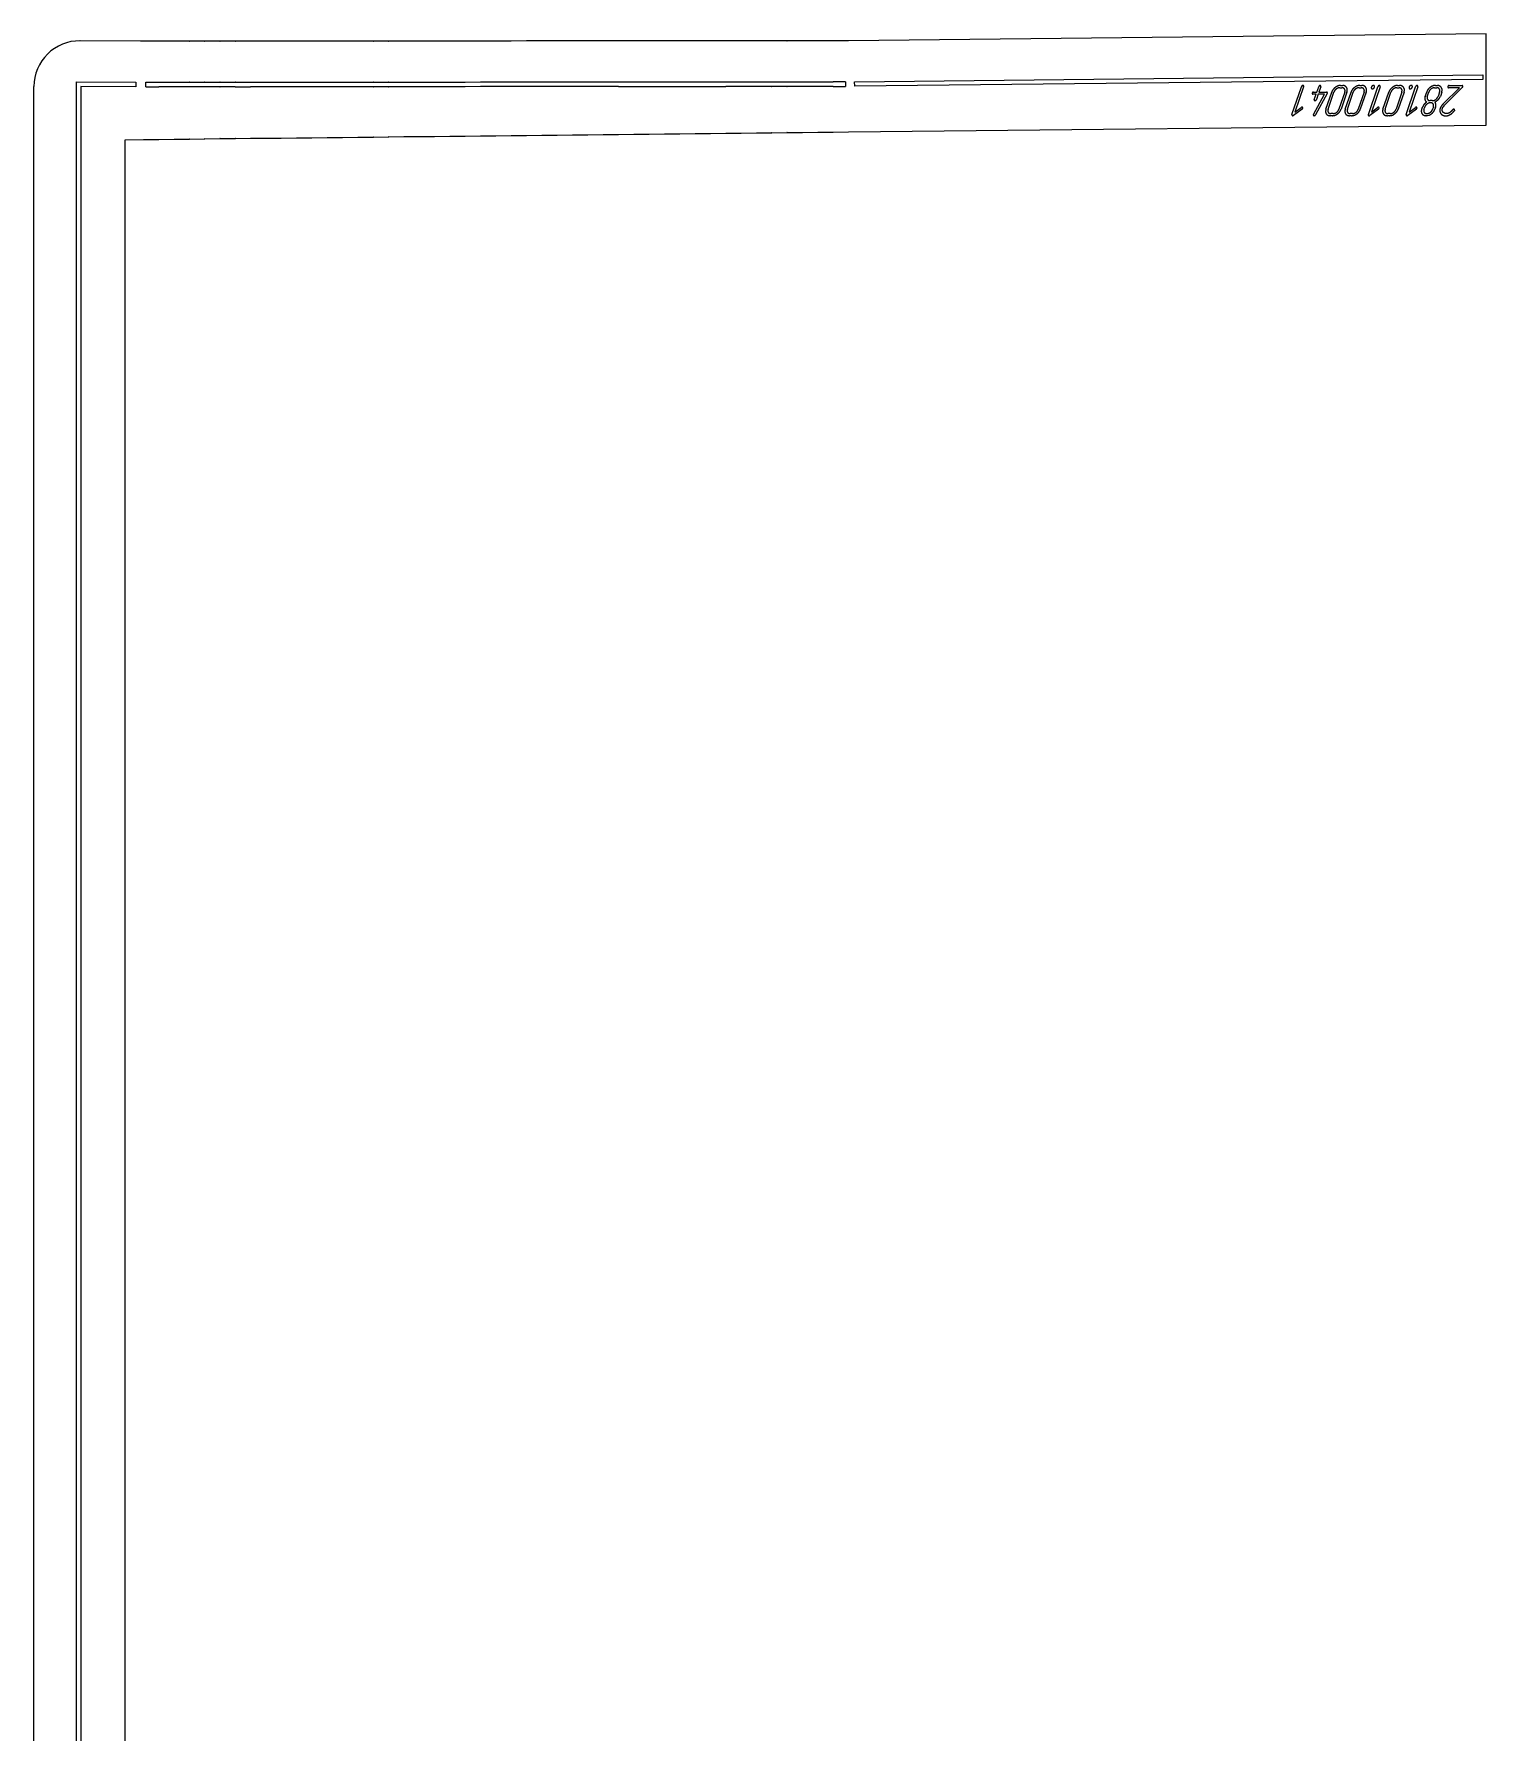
# Model space of a CAD drawing. Header units: millimetres. Extents: x 0 to 956, y 36 to 2273.
# Drawn here: x 0 to 956, y 1155 to 2273 of the extents above; entities that cross this region are included whole.
import ezdxf

# ---------------------------------------------------------------- set-up
doc = ezdxf.new("R2010")
doc.units = ezdxf.units.MM
doc.linetypes.add('K5LT_BASIC', pattern=[0])
doc.layers.add('Engraving', color=7, linetype='Continuous')

msp = doc.modelspace()

# ---------------------------------------------------------------- linework, layer by layer
at = {"color": 143, "linetype": 'K5LT_BASIC', "lineweight": 25, "true_color": 0x33acca}
for p, q in [((955.9, 2273), (536.1, 2268.5)), ((955.9, 2246), (955.9, 2273)), ((70.1, 2268.2), (30.3, 2268.5)), ((72, 2268.2), (70.1, 2268.2)), ((82.1, 2268.2), (72, 2268.2)), ((72, 2268.2), (72, 2268.2)), ((92.2, 2268.2), (82.1, 2268.2)), ((82.1, 2268.2), (82.1, 2268.2)), ((102.2, 2268.2), (92.2, 2268.2)), ((92.2, 2268.2), (92.2, 2268.2)), ((102.2, 2268.2), (102.3, 2268.2)), ((112.3, 2268.2), (102.3, 2268.2)), ((112.3, 2268.2), (112.4, 2268.2)), ((122.4, 2268.2), (112.4, 2268.2)), ((122.4, 2268.2), (122.5, 2268.2)), ((132.5, 2268.2), (122.5, 2268.2)), ((132.5, 2268.2), (132.6, 2268.2)), ((142.6, 2268.2), (132.6, 2268.2)), ((142.6, 2268.2), (142.6, 2268.2)), ((152.7, 2268.2), (142.6, 2268.2)), ((152.7, 2268.2), (152.7, 2268.2)), ((162.8, 2268.2), (152.7, 2268.2)), ((162.8, 2268.2), (162.8, 2268.2)), ((172.9, 2268.2), (162.8, 2268.2)), ((183, 2268.2), (172.9, 2268.2)), ((172.9, 2268.2), (172.9, 2268.2)), ((193, 2268.3), (183, 2268.2)), ((183, 2268.2), (183, 2268.2)), ((193, 2268.3), (193.1, 2268.3)), ((203.1, 2268.3), (193.1, 2268.3)), ((203.1, 2268.3), (203.2, 2268.3)), ((213.2, 2268.3), (203.2, 2268.3)), ((213.2, 2268.3), (213.3, 2268.3)), ((223.3, 2268.3), (213.3, 2268.3)), ((223.3, 2268.3), (223.4, 2268.3)), ((233.4, 2268.3), (223.4, 2268.3)), ((233.4, 2268.3), (233.5, 2268.3)), ((243.5, 2268.3), (233.5, 2268.3)), ((253.6, 2268.3), (243.5, 2268.3)), ((243.5, 2268.3), (243.5, 2268.3)), ((263.7, 2268.3), (253.6, 2268.3)), ((253.6, 2268.3), (253.6, 2268.3)), ((273.8, 2268.3), (263.7, 2268.3)), ((263.7, 2268.3), (263.7, 2268.3)), ((273.8, 2268.3), (273.8, 2268.3)), ((283.9, 2268.3), (273.8, 2268.3)), ((293.9, 2268.3), (283.9, 2268.3)), ((283.9, 2268.3), (283.9, 2268.3)), ((293.9, 2268.3), (294, 2268.3)), ((304, 2268.3), (294, 2268.3)), ((304, 2268.3), (304.1, 2268.3)), ((314.1, 2268.3), (304.1, 2268.3)), ((314.1, 2268.3), (314.2, 2268.3)), ((324.2, 2268.4), (314.2, 2268.3)), ((324.2, 2268.4), (324.3, 2268.4)), ((334.3, 2268.4), (324.3, 2268.4)), ((344.4, 2268.4), (334.3, 2268.4)), ((334.3, 2268.4), (334.3, 2268.4)), ((354.5, 2268.4), (344.4, 2268.4)), ((344.4, 2268.4), (344.4, 2268.4)), ((364.6, 2268.4), (354.5, 2268.4)), ((354.5, 2268.4), (354.5, 2268.4)), ((374.7, 2268.4), (364.6, 2268.4)), ((364.6, 2268.4), (364.6, 2268.4)), ((384.7, 2268.4), (374.7, 2268.4)), ((374.7, 2268.4), (374.7, 2268.4)), ((384.8, 2268.4), (384.7, 2268.4)), ((394.8, 2268.4), (384.8, 2268.4)), ((394.9, 2268.4), (394.8, 2268.4)), ((404.9, 2268.4), (394.9, 2268.4)), ((405, 2268.4), (404.9, 2268.4)), ((415, 2268.4), (405, 2268.4)), ((415.1, 2268.4), (415, 2268.4)), ((425.1, 2268.4), (415.1, 2268.4)), ((425.1, 2268.4), (425.2, 2268.4)), ((435.2, 2268.4), (425.2, 2268.4)), ((445.3, 2268.4), (435.2, 2268.4)), ((435.2, 2268.4), (435.2, 2268.4)), ((455.4, 2268.5), (445.3, 2268.4)), ((445.3, 2268.4), (445.3, 2268.4)), ((465.5, 2268.5), (455.4, 2268.5)), ((455.4, 2268.5), (455.4, 2268.5)), ((475.6, 2268.5), (465.5, 2268.5)), ((465.5, 2268.5), (465.5, 2268.5)), ((485.6, 2268.5), (475.6, 2268.5)), ((475.6, 2268.5), (475.6, 2268.5)), ((485.7, 2268.5), (485.6, 2268.5)), ((495.7, 2268.5), (485.7, 2268.5)), ((495.7, 2268.5), (495.8, 2268.5)), ((505.8, 2268.5), (495.8, 2268.5)), ((505.8, 2268.5), (505.9, 2268.5)), ((515.9, 2268.5), (505.9, 2268.5)), ((516, 2268.5), (515.9, 2268.5)), ((526, 2268.5), (516, 2268.5)), ((536.1, 2268.5), (526, 2268.5)), ((526, 2268.5), (526, 2268.5)), ((536.1, 2268.5), (536.1, 2268.5)), ((536.1, 2268.5), (536.1, 2268.5)), ((536.1, 2268.5), (536.1, 2268.5)), ((0, 225.1), (0, 2238.5)), ((955.9, 2213), (955.9, 2246)), ((60, 2203.4), (72, 2203.5)), ((60, 245), (60, 2203.4)), ((72, 2203.5), (82.1, 2203.6)), ((72, 2203.5), (72, 2203.5)), ((82.1, 2203.6), (92.2, 2203.7)), ((82.1, 2203.6), (82.1, 2203.6)), ((92.2, 2203.7), (102.2, 2203.8)), ((92.2, 2203.7), (92.2, 2203.7)), ((102.3, 2203.8), (102.2, 2203.8)), ((102.3, 2203.8), (112.3, 2204)), ((112.4, 2204), (112.3, 2204)), ((112.4, 2204), (122.4, 2204.1)), ((122.5, 2204.1), (122.4, 2204.1)), ((122.5, 2204.1), (132.5, 2204.2)), ((132.6, 2204.2), (132.5, 2204.2)), ((132.6, 2204.2), (142.6, 2204.3)), ((142.6, 2204.3), (152.7, 2204.4)), ((142.6, 2204.3), (142.6, 2204.3)), ((152.7, 2204.4), (162.8, 2204.5)), ((152.7, 2204.4), (152.7, 2204.4)), ((162.8, 2204.5), (172.9, 2204.6)), ((162.8, 2204.5), (162.8, 2204.5)), ((172.9, 2204.6), (183, 2204.7)), ((172.9, 2204.6), (172.9, 2204.6)), ((183, 2204.7), (193, 2204.8)), ((183, 2204.7), (183, 2204.7)), ((193.1, 2204.8), (193, 2204.8)), ((193.1, 2204.8), (203.1, 2204.9)), ((203.2, 2204.9), (203.1, 2204.9)), ((203.2, 2204.9), (213.2, 2205)), ((213.3, 2205), (213.2, 2205)), ((213.3, 2205), (223.3, 2205.1)), ((223.4, 2205.1), (223.3, 2205.1)), ((223.4, 2205.1), (233.4, 2205.3)), ((233.5, 2205.3), (233.4, 2205.3)), ((233.5, 2205.3), (243.5, 2205.4)), ((243.5, 2205.4), (253.6, 2205.5)), ((243.5, 2205.4), (243.5, 2205.4)), ((253.6, 2205.5), (263.7, 2205.6)), ((253.6, 2205.5), (253.6, 2205.5)), ((263.7, 2205.6), (273.8, 2205.7)), ((263.7, 2205.6), (263.7, 2205.6)), ((273.8, 2205.7), (283.9, 2205.8)), ((273.8, 2205.7), (273.8, 2205.7)), ((283.9, 2205.8), (293.9, 2205.9)), ((283.9, 2205.8), (283.9, 2205.8)), ((294, 2205.9), (293.9, 2205.9)), ((294, 2205.9), (304, 2206)), ((304.1, 2206), (304, 2206)), ((304.1, 2206), (314.1, 2206.1)), ((314.2, 2206.1), (314.1, 2206.1)), ((314.2, 2206.1), (324.2, 2206.2)), ((324.3, 2206.2), (324.2, 2206.2)), ((324.3, 2206.2), (334.3, 2206.3)), ((334.3, 2206.3), (344.4, 2206.4)), ((334.3, 2206.3), (334.3, 2206.3)), ((344.4, 2206.4), (354.5, 2206.6)), ((344.4, 2206.4), (344.4, 2206.4)), ((354.5, 2206.6), (364.6, 2206.7)), ((354.5, 2206.6), (354.5, 2206.6)), ((364.6, 2206.7), (374.7, 2206.8)), ((364.6, 2206.7), (364.6, 2206.7)), ((374.7, 2206.8), (384.7, 2206.9)), ((374.7, 2206.8), (374.7, 2206.8)), ((384.8, 2206.9), (384.7, 2206.9)), ((384.8, 2206.9), (394.8, 2207)), ((394.9, 2207), (394.8, 2207)), ((394.9, 2207), (404.9, 2207.1)), ((405, 2207.1), (404.9, 2207.1)), ((405, 2207.1), (415, 2207.2)), ((415.1, 2207.2), (415, 2207.2)), ((415.1, 2207.2), (425.1, 2207.3)), ((425.2, 2207.3), (425.1, 2207.3)), ((425.2, 2207.3), (435.2, 2207.4)), ((435.2, 2207.4), (445.3, 2207.5)), ((435.2, 2207.4), (435.2, 2207.4)), ((445.3, 2207.5), (455.4, 2207.6)), ((445.3, 2207.5), (445.3, 2207.5)), ((455.4, 2207.6), (465.5, 2207.7)), ((455.4, 2207.6), (455.4, 2207.6)), ((465.5, 2207.7), (475.6, 2207.9)), ((465.5, 2207.7), (465.5, 2207.7)), ((475.6, 2207.9), (485.6, 2208)), ((475.6, 2207.9), (475.6, 2207.9)), ((485.7, 2208), (485.6, 2208)), ((485.7, 2208), (495.7, 2208.1)), ((495.8, 2208.1), (495.7, 2208.1)), ((495.8, 2208.1), (505.8, 2208.2)), ((505.9, 2208.2), (505.8, 2208.2)), ((505.9, 2208.2), (515.9, 2208.3)), ((516, 2208.3), (515.9, 2208.3)), ((516, 2208.3), (526, 2208.4)), ((526, 2208.4), (536.1, 2208.5)), ((526, 2208.4), (526, 2208.4)), ((536.1, 2208.5), (955.9, 2213)), ((536.1, 2208.5), (536.1, 2208.5))]:
    msp.add_line(p, q, dxfattribs=at)
msp.add_ellipse((30, 2238.5), major_axis=(0, 30), ratio=0.999997, start_param=6.273905, end_param=7.853982, dxfattribs=at)
at = {"layer": 'Engraving', "color": 143, "linetype": 'K5LT_BASIC', "lineweight": 25, "true_color": 0x33acca}
for p, q in [((27.9, 223), (27.9, 2241.6)), ((27.9, 2241.6), (67, 2241.2)), ((30.9, 2238.5), (30.9, 225.5)), ((67, 2238.2), (30.9, 2238.5)), ((67, 2241.2), (67, 2238.2)), ((73.7, 2238.2), (73.7, 2241.2)), ((73.7, 2241.2), (82.1, 2241.2)), ((73.7, 2238.2), (82.1, 2238.2)), ((82.1, 2241.2), (92.2, 2241.2)), ((82.1, 2241.2), (82.1, 2241.2)), ((92.2, 2238.2), (82.1, 2238.2)), ((82.1, 2238.2), (82.1, 2238.2)), ((92.2, 2241.2), (102.2, 2241.2)), ((92.2, 2241.2), (92.2, 2241.2)), ((102.2, 2238.2), (92.2, 2238.2)), ((92.2, 2238.2), (92.2, 2238.2)), ((102.3, 2241.2), (102.2, 2241.2)), ((102.3, 2238.2), (102.2, 2238.2)), ((102.3, 2241.2), (112.3, 2241.2)), ((112.3, 2238.2), (102.3, 2238.2)), ((112.4, 2241.2), (112.3, 2241.2)), ((112.4, 2238.2), (112.3, 2238.2)), ((112.4, 2241.2), (122.4, 2241.2)), ((122.4, 2238.2), (112.4, 2238.2)), ((122.5, 2241.2), (122.4, 2241.2)), ((122.4, 2238.2), (122.5, 2238.2)), ((122.5, 2241.2), (132.5, 2241.2)), ((132.5, 2238.2), (122.5, 2238.2)), ((132.6, 2241.2), (132.5, 2241.2)), ((132.5, 2238.2), (142.6, 2238.2)), ((132.6, 2241.2), (142.6, 2241.2)), ((142.6, 2241.2), (152.7, 2241.2)), ((142.6, 2241.2), (142.6, 2241.2)), ((142.6, 2238.2), (142.6, 2238.2)), ((152.7, 2238.2), (142.6, 2238.2)), ((152.7, 2241.2), (152.7, 2241.2)), ((152.7, 2241.2), (162.8, 2241.2)), ((162.8, 2238.2), (152.7, 2238.2)), ((152.7, 2238.2), (152.7, 2238.2)), ((162.8, 2241.2), (162.8, 2241.2)), ((162.8, 2241.2), (172.9, 2241.2)), ((172.9, 2238.2), (162.8, 2238.2)), ((162.8, 2238.2), (162.8, 2238.2)), ((172.9, 2241.2), (183, 2241.3)), ((172.9, 2241.2), (172.9, 2241.2)), ((183, 2238.3), (172.9, 2238.2)), ((172.9, 2238.2), (172.9, 2238.2)), ((183, 2241.3), (193, 2241.3)), ((183, 2241.3), (183, 2241.3)), ((193, 2238.3), (183, 2238.3)), ((183, 2238.3), (183, 2238.3)), ((193.1, 2241.3), (193, 2241.3)), ((193, 2238.3), (193.1, 2238.3)), ((193.1, 2241.3), (203.1, 2241.3)), ((203.1, 2238.3), (193.1, 2238.3)), ((203.2, 2241.3), (203.1, 2241.3)), ((203.1, 2238.3), (203.2, 2238.3)), ((203.2, 2241.3), (213.2, 2241.3)), ((213.2, 2238.3), (203.2, 2238.3)), ((213.3, 2241.3), (213.2, 2241.3)), ((213.2, 2238.3), (213.3, 2238.3)), ((213.3, 2241.3), (223.3, 2241.3)), ((223.3, 2238.3), (213.3, 2238.3)), ((223.4, 2241.3), (223.3, 2241.3)), ((223.3, 2238.3), (223.4, 2238.3)), ((223.4, 2241.3), (233.4, 2241.3)), ((233.4, 2238.3), (223.4, 2238.3)), ((233.5, 2241.3), (233.4, 2241.3)), ((233.4, 2238.3), (233.5, 2238.3)), ((233.5, 2241.3), (243.5, 2241.3)), ((243.5, 2238.3), (233.5, 2238.3)), ((243.5, 2241.3), (243.5, 2241.3)), ((243.5, 2241.3), (253.6, 2241.3)), ((243.5, 2238.3), (243.5, 2238.3)), ((253.6, 2238.3), (243.5, 2238.3)), ((253.6, 2241.3), (263.7, 2241.3)), ((253.6, 2241.3), (253.6, 2241.3)), ((253.6, 2238.3), (253.6, 2238.3)), ((263.7, 2238.3), (253.6, 2238.3)), ((263.7, 2241.3), (273.8, 2241.3)), ((263.7, 2241.3), (263.7, 2241.3)), ((263.7, 2238.3), (263.7, 2238.3)), ((273.8, 2238.3), (263.7, 2238.3)), ((273.8, 2241.3), (273.8, 2241.3)), ((273.8, 2241.3), (283.9, 2241.3)), ((273.8, 2238.3), (273.8, 2238.3)), ((283.9, 2238.3), (273.8, 2238.3)), ((283.9, 2241.3), (293.9, 2241.4)), ((283.9, 2241.3), (283.9, 2241.3)), ((293.9, 2238.4), (283.9, 2238.3)), ((283.9, 2238.3), (283.9, 2238.3)), ((294, 2241.4), (293.9, 2241.4)), ((293.9, 2238.4), (294, 2238.4)), ((294, 2241.4), (304, 2241.4)), ((304, 2238.4), (294, 2238.4)), ((304.1, 2241.4), (304, 2241.4)), ((304, 2238.4), (304.1, 2238.4)), ((304.1, 2241.4), (314.1, 2241.4)), ((314.1, 2238.4), (304.1, 2238.4)), ((314.2, 2241.4), (314.1, 2241.4)), ((314.1, 2238.4), (314.2, 2238.4)), ((314.2, 2241.4), (324.2, 2241.4)), ((324.2, 2238.4), (314.2, 2238.4)), ((324.3, 2241.4), (324.2, 2241.4)), ((324.2, 2238.4), (324.3, 2238.4)), ((324.3, 2241.4), (334.3, 2241.4)), ((334.3, 2238.4), (324.3, 2238.4)), ((334.3, 2241.4), (344.4, 2241.4)), ((334.3, 2241.4), (334.3, 2241.4)), ((334.3, 2238.4), (334.3, 2238.4)), ((344.4, 2238.4), (334.3, 2238.4)), ((344.4, 2241.4), (344.4, 2241.4)), ((344.4, 2241.4), (354.5, 2241.4)), ((354.5, 2238.4), (344.4, 2238.4)), ((344.4, 2238.4), (344.4, 2238.4)), ((354.5, 2241.4), (364.6, 2241.4)), ((354.5, 2241.4), (354.5, 2241.4)), ((364.6, 2238.4), (354.5, 2238.4)), ((354.5, 2238.4), (354.5, 2238.4)), ((364.6, 2241.4), (374.7, 2241.4)), ((364.6, 2241.4), (364.6, 2241.4)), ((364.6, 2238.4), (364.6, 2238.4)), ((374.7, 2238.4), (364.6, 2238.4)), ((374.7, 2241.4), (384.7, 2241.5)), ((374.7, 2241.4), (374.7, 2241.4)), ((384.7, 2238.5), (374.7, 2238.4)), ((374.7, 2238.4), (374.7, 2238.4)), ((384.8, 2241.5), (384.7, 2241.5)), ((384.7, 2238.5), (394.9, 2238.5)), ((384.8, 2241.5), (394.8, 2241.5)), ((394.9, 2241.5), (394.8, 2241.5)), ((394.9, 2241.5), (404.9, 2241.5)), ((394.9, 2238.5), (404.9, 2238.5)), ((405, 2241.5), (404.9, 2241.5)), ((404.9, 2238.5), (405, 2238.5)), ((405, 2238.5), (415, 2238.5)), ((415.1, 2241.5), (415, 2241.5)), ((415, 2238.5), (415.1, 2238.5)), ((415.1, 2238.5), (425.1, 2238.5)), ((425.2, 2241.5), (425.1, 2241.5)), ((425.1, 2238.5), (425.2, 2238.5)), ((425.2, 2238.5), (435.2, 2238.5)), ((435.2, 2241.5), (435.2, 2241.5)), ((435.2, 2238.5), (445.3, 2238.5)), ((445.3, 2241.5), (445.3, 2241.5)), ((445.3, 2238.5), (455.4, 2238.5)), ((455.4, 2241.5), (455.4, 2241.5)), ((455.4, 2241.5), (460.5, 2241.5)), ((460.5, 2241.5), (465.5, 2241.5)), ((465.5, 2241.5), (465.5, 2241.5)), ((465.5, 2238.5), (465.5, 2238.5)), ((475.6, 2241.5), (475.6, 2241.5)), ((475.6, 2238.5), (475.6, 2238.5)), ((485.6, 2238.5), (485.7, 2238.5)), ((495.7, 2241.5), (495.8, 2241.5)), ((495.7, 2238.5), (495.8, 2238.5)), ((505.8, 2241.5), (505.9, 2241.5)), ((505.8, 2238.5), (505.9, 2238.5)), ((515.9, 2241.5), (516, 2241.5)), ((515.9, 2238.5), (516, 2238.5)), ((516, 2241.5), (517, 2241.5)), ((517, 2241.5), (526, 2241.5)), ((526, 2238.5), (534.3, 2238.5)), ((534.3, 2241.5), (534.3, 2238.5)), ((540.2, 2241.6), (953.8, 2246)), ((540.3, 2238.6), (540.2, 2241.6)), ((953.8, 2243), (540.3, 2238.6)), ((828.1, 2219.9), (834.4, 2238.3)), ((835.8, 2238.3), (830.1, 2221.6)), ((844.5, 2234.8), (845.7, 2238.3)), ((847.1, 2238.3), (845.9, 2234.8)), ((859.6, 2237.6), (861, 2237.6)), ((860, 2239.1), (861.5, 2239.1)), ((872.3, 2237.6), (873.7, 2237.6)), ((872.7, 2239.1), (874.2, 2239.1)), ((878.4, 2219.9), (884.7, 2238.3)), ((886.1, 2238.3), (880.4, 2221.6)), ((897.1, 2237.6), (898.6, 2237.6)), ((897.6, 2239.1), (899, 2239.1)), ((903.3, 2219.9), (909.5, 2238.3)), ((911, 2238.3), (905.3, 2221.6)), ((922, 2237.6), (923.4, 2237.6)), ((922.5, 2239.1), (923.9, 2239.1)), ((927.6, 2226.9), (938.3, 2237.6)), ((940.4, 2237.9), (928.6, 2226.1)), ((938.3, 2237.6), (931.2, 2237.6)), ((931.7, 2239.1), (940.2, 2239.1)), ((953.8, 2246), (953.8, 2243)), ((844, 2233.4), (841.9, 2233.4)), ((842.3, 2234.8), (844.5, 2234.8)), ((842.3, 2220), (849.5, 2233.4)), ((842.8, 2229.8), (844, 2233.4)), ((851.3, 2233.9), (843.6, 2219.7)), ((845.4, 2233.4), (844.2, 2229.8)), ((849.5, 2233.4), (845.4, 2233.4)), ((845.9, 2234.8), (850.9, 2234.8)), ((850.5, 2223.4), (854.3, 2234.8)), ((851.4, 2234.1), (851.3, 2233.9)), ((851.9, 2223.4), (855.7, 2234.8)), ((862.9, 2234.8), (859, 2223.4)), ((864.3, 2234.8), (860.4, 2223.4)), ((863.2, 2223.4), (867, 2234.8)), ((864.6, 2223.4), (868.4, 2234.8)), ((875.6, 2234.8), (871.7, 2223.4)), ((877, 2234.8), (873.1, 2223.4)), ((888, 2223.4), (891.9, 2234.8)), ((889.5, 2223.4), (893.3, 2234.8)), ((900.4, 2234.8), (896.6, 2223.4)), ((901.9, 2234.8), (898, 2223.4)), ((915.8, 2231.9), (916.8, 2234.8)), ((917.2, 2231.9), (918.2, 2234.8)), ((920.5, 2229.1), (919.1, 2229.1)), ((925.3, 2234.8), (924.3, 2231.9)), ((926.7, 2234.8), (925.8, 2231.9)), ((928.1, 2225.6), (927.7, 2225.1)), ((928.6, 2226.1), (928.1, 2225.6)), ((834.9, 2223.6), (829.2, 2219.4)), ((830.1, 2221.6), (834.2, 2224.6)), ((842.2, 2219.8), (842.3, 2220)), ((843.2, 2219.3), (842.7, 2219.2)), ((854.7, 2219.2), (853.3, 2219.2)), ((855.2, 2220.6), (853.8, 2220.6)), ((867.4, 2219.2), (866, 2219.2)), ((867.9, 2220.6), (866.5, 2220.6)), ((885.1, 2223.6), (879.4, 2219.4)), ((880.4, 2221.6), (884.5, 2224.6)), ((892.3, 2219.2), (890.9, 2219.2)), ((892.8, 2220.6), (891.3, 2220.6)), ((910, 2223.6), (904.3, 2219.4)), ((905.3, 2221.6), (909.4, 2224.6)), ((913.3, 2221.8), (913.4, 2222.5)), ((913.4, 2222.5), (913.5, 2223)), ((913.5, 2223), (913.6, 2223.4)), ((913.6, 2223.4), (914.1, 2224.9)), ((915, 2223.4), (915.5, 2224.9)), ((916.9, 2219.2), (916.5, 2219.2)), ((917.4, 2219.2), (916.9, 2219.2)), ((918.2, 2219.4), (917.4, 2219.2)), ((921.2, 2224.9), (920.7, 2223.4)), ((922.6, 2224.8), (922.1, 2223.4)), ((935.1, 2222.8), (935, 2222.5))]:
    msp.add_line(p, q, dxfattribs=at)
for points, knots in [([(405, 2241.5), (405.4, 2241.5), (406.2, 2241.5), (407.4, 2241.5), (408.6, 2241.5), (409.8, 2241.5), (410.8, 2241.5), (411.7, 2241.5), (412.4, 2241.5), (413, 2241.5), (413.7, 2241.5), (414.3, 2241.5), (414.8, 2241.5), (415, 2241.5)], [0, 0, 0, 0, 0.1049492, 0.2098985, 0.3148477, 0.419797, 0.532803, 0.589306, 0.645809, 0.7042367, 0.7626644, 0.8210921, 0.8795198, 0.8795198, 0.8795198, 0.8795198]), ([(415.1, 2241.5), (415.5, 2241.5), (416.3, 2241.5), (417.6, 2241.5), (418.8, 2241.5), (420.5, 2241.5), (422.2, 2241.5), (423.8, 2241.5), (424.7, 2241.5), (425.1, 2241.5)], [0, 0, 0, 0, 0.1127121, 0.2254241, 0.3381362, 0.4508482, 0.6762723, 0.7889844, 0.9016964, 0.9016964, 0.9016964, 0.9016964]), ([(425.2, 2241.5), (425.4, 2241.5), (425.8, 2241.5), (426.4, 2241.5), (427.1, 2241.5), (427.7, 2241.5), (428.3, 2241.5), (429.2, 2241.5), (430.6, 2241.5), (432.3, 2241.5), (433.8, 2241.5), (434.6, 2241.5), (435, 2241.5), (435.2, 2241.5)], [0, 0, 0, 0, 0.0544279, 0.1088558, 0.1632838, 0.2177117, 0.2721396, 0.3265675, 0.4354233, 0.6465895, 0.7521726, 0.8049642, 0.8577557, 0.8577557, 0.8577557, 0.8577557]), ([(435.2, 2241.5), (435.5, 2241.5), (435.9, 2241.5), (436.6, 2241.5), (437.2, 2241.5), (437.9, 2241.5), (438.6, 2241.5), (439.4, 2241.5), (440.5, 2241.5), (441.7, 2241.5), (442.7, 2241.5), (443.5, 2241.5), (444.1, 2241.5), (444.7, 2241.5), (445.1, 2241.5), (445.3, 2241.5)], [0, 0, 0, 0, 0.0582012, 0.1164025, 0.1746037, 0.2328049, 0.2910062, 0.3492074, 0.4656099, 0.5692231, 0.6728364, 0.7246431, 0.7764497, 0.8282563, 0.880063, 0.880063, 0.880063, 0.880063]), ([(465.5, 2238.5), (465.4, 2238.5), (465.3, 2238.5), (465.2, 2238.5), (465, 2238.5), (464.8, 2238.5), (464.6, 2238.5), (464.1, 2238.5), (463.4, 2238.5), (462.2, 2238.5), (460.7, 2238.5), (459, 2238.5), (457.2, 2238.5), (456, 2238.5), (455.4, 2238.5)], [0, 0, 0, 0, 0.0129492, 0.0258983, 0.0388475, 0.0517966, 0.077695, 0.1035933, 0.1812883, 0.2589832, 0.4143731, 0.5697631, 0.7251108, 0.8804584, 0.8804584, 0.8804584, 0.8804584]), ([(465.5, 2241.5), (466.3, 2241.5), (467.6, 2241.5), (469.2, 2241.5), (470.4, 2241.5), (471.4, 2241.5), (472.4, 2241.5), (473.1, 2241.5), (473.8, 2241.5), (474.2, 2241.5), (474.6, 2241.5), (474.9, 2241.5), (475.2, 2241.5), (475.4, 2241.5), (475.6, 2241.5)], [0, 0, 0, 0, 0.218308, 0.327462, 0.436616, 0.5184289, 0.6002419, 0.6820548, 0.7229613, 0.7638677, 0.7931178, 0.8223679, 0.8516179, 0.880868, 0.880868, 0.880868, 0.880868]), ([(475.6, 2238.5), (475.4, 2238.5), (475.2, 2238.5), (474.8, 2238.5), (474.4, 2238.5), (474.1, 2238.5), (473.7, 2238.5), (473.2, 2238.5), (472.4, 2238.5), (471.4, 2238.5), (470.3, 2238.5), (469.2, 2238.5), (468.2, 2238.5), (467.4, 2238.5), (466.9, 2238.5), (466.5, 2238.5), (466.1, 2238.5), (465.8, 2238.5), (465.6, 2238.5), (465.5, 2238.5)], [0, 0, 0, 0, 0.0328238, 0.0656475, 0.0984713, 0.131295, 0.1641188, 0.1969426, 0.2625901, 0.3610614, 0.4595326, 0.5580039, 0.6564752, 0.7125319, 0.7685887, 0.796617, 0.8246454, 0.8526738, 0.8807021, 0.8807021, 0.8807021, 0.8807021]), ([(475.6, 2241.5), (475.8, 2241.5), (476.3, 2241.5), (476.9, 2241.5), (477.6, 2241.5), (478.3, 2241.5), (479, 2241.5), (479.9, 2241.5), (480.9, 2241.5), (482.1, 2241.5), (483.3, 2241.5), (484.5, 2241.5), (485.3, 2241.5), (485.7, 2241.5)], [0, 0, 0, 0, 0.0574417, 0.1148835, 0.1723252, 0.229767, 0.2872087, 0.3446505, 0.459534, 0.5594331, 0.6593321, 0.7592312, 0.8591303, 0.8591303, 0.8591303, 0.8591303]), ([(485.6, 2238.5), (485.5, 2238.5), (485.1, 2238.5), (484.6, 2238.5), (484.1, 2238.5), (483.6, 2238.5), (483.1, 2238.5), (482.5, 2238.5), (481.5, 2238.5), (480.1, 2238.5), (478.6, 2238.5), (477.1, 2238.5), (476.1, 2238.5), (475.6, 2238.5)], [0, 0, 0, 0, 0.0439618, 0.0879237, 0.1318855, 0.1758474, 0.2198092, 0.263771, 0.3516947, 0.4840138, 0.616333, 0.7486521, 0.8809712, 0.8809712, 0.8809712, 0.8809712]), ([(495.8, 2241.5), (495.8, 2241.5), (495.9, 2241.5), (496, 2241.5), (496.1, 2241.5), (496.2, 2241.5), (496.4, 2241.5), (496.7, 2241.5), (496.9, 2241.5), (497.4, 2241.5), (498.1, 2241.5), (498.9, 2241.5), (499.8, 2241.5), (500.4, 2241.5), (501.1, 2241.5), (502, 2241.5), (502.9, 2241.5), (503.8, 2241.5), (504.5, 2241.5), (505.1, 2241.5), (505.6, 2241.5), (505.8, 2241.5)], [0, 0, 0, 0, 0.0089671, 0.0179341, 0.0269012, 0.0358682, 0.0538023, 0.0717364, 0.0986376, 0.1255388, 0.1793411, 0.2869457, 0.3407481, 0.3945504, 0.4525864, 0.5106223, 0.6266943, 0.6847303, 0.7427662, 0.8008022, 0.8588382, 0.8588382, 0.8588382, 0.8588382]), ([(505.8, 2238.5), (505.5, 2238.5), (505, 2238.5), (504.2, 2238.5), (503.5, 2238.5), (502.8, 2238.5), (502.2, 2238.5), (501.2, 2238.5), (500.3, 2238.5), (499.3, 2238.5), (498.4, 2238.5), (497.4, 2238.5), (496.5, 2238.5), (496, 2238.5), (495.8, 2238.5)], [0, 0, 0, 0, 0.0714683, 0.1429366, 0.2024935, 0.2620504, 0.3216073, 0.3811642, 0.5061682, 0.5686702, 0.6311721, 0.7561761, 0.818678, 0.88118, 0.88118, 0.88118, 0.88118]), ([(505.9, 2241.5), (506, 2241.5), (506.4, 2241.5), (507, 2241.5), (507.5, 2241.5), (508.2, 2241.5), (508.9, 2241.5), (509.6, 2241.5), (510.2, 2241.5), (510.7, 2241.5), (511.3, 2241.5), (512, 2241.5), (512.5, 2241.5), (513.1, 2241.5), (513.7, 2241.5), (514.2, 2241.5), (514.8, 2241.5), (515.4, 2241.5), (515.7, 2241.5), (515.9, 2241.5)], [0, 0, 0, 0, 0.0472901, 0.0945801, 0.1418702, 0.1891603, 0.2600953, 0.3310304, 0.366498, 0.4019655, 0.4729006, 0.5211729, 0.5694452, 0.6177175, 0.6659898, 0.714262, 0.7625343, 0.8108066, 0.8590789, 0.8590789, 0.8590789, 0.8590789]), ([(515.9, 2238.5), (515.8, 2238.5), (515.5, 2238.5), (515.2, 2238.5), (514.8, 2238.5), (514.4, 2238.5), (514, 2238.5), (513.7, 2238.5), (513.3, 2238.5), (512.8, 2238.5), (512.3, 2238.5), (511.8, 2238.5), (511.2, 2238.5), (510.6, 2238.5), (510.1, 2238.5), (509.5, 2238.5), (508.9, 2238.5), (508.4, 2238.5), (507.8, 2238.5), (507.1, 2238.5), (506.5, 2238.5), (506.1, 2238.5), (505.9, 2238.5)], [0, 0, 0, 0, 0.0321797, 0.0643594, 0.0965391, 0.1287187, 0.1608984, 0.1930781, 0.2252578, 0.2574375, 0.305707, 0.3539765, 0.4022461, 0.4505156, 0.4987851, 0.5470547, 0.5953242, 0.6435937, 0.6974693, 0.7513449, 0.8052205, 0.8590961, 0.8590961, 0.8590961, 0.8590961]), ([(526, 2238.5), (525.9, 2238.5), (525.8, 2238.5), (525.7, 2238.5), (525.5, 2238.5), (525.3, 2238.5), (525.1, 2238.5), (524.9, 2238.5), (524.7, 2238.5), (524.4, 2238.5), (524, 2238.5), (523.5, 2238.5), (523.1, 2238.5), (522.7, 2238.5), (522.4, 2238.5), (522, 2238.5), (521.6, 2238.5), (521.3, 2238.5), (521, 2238.5), (520.7, 2238.5), (520.2, 2238.5), (519.8, 2238.5), (519.2, 2238.5), (518.7, 2238.5), (518.1, 2238.5), (517.7, 2238.5), (517.3, 2238.5), (516.8, 2238.5), (516.4, 2238.5), (516.1, 2238.5), (516, 2238.5)], [0, 0, 0, 0, 0.014123, 0.028246, 0.0423689, 0.0564919, 0.0847379, 0.0988609, 0.1129838, 0.1412298, 0.1694758, 0.2259677, 0.2568521, 0.2877366, 0.318621, 0.3495055, 0.389191, 0.4090337, 0.4288765, 0.468562, 0.5082475, 0.5450313, 0.5818151, 0.6553826, 0.6921664, 0.7289502, 0.765734, 0.8025178, 0.8418982, 0.8812786, 0.8812786, 0.8812786, 0.8812786]), ([(534.3, 2241.5), (534, 2241.5), (533.5, 2241.5), (532.8, 2241.5), (532.3, 2241.5), (531.8, 2241.5), (531.3, 2241.5), (530.8, 2241.5), (530.3, 2241.5), (529.8, 2241.5), (529.1, 2241.5), (528.3, 2241.5), (527.6, 2241.5), (527.1, 2241.5), (526.6, 2241.5), (526.2, 2241.5), (526, 2241.5)], [0, 0, 0, 0, 0.0807793, 0.1211689, 0.1615585, 0.2019482, 0.2423378, 0.2827274, 0.3231171, 0.3662913, 0.4094655, 0.4958139, 0.5389882, 0.5821624, 0.6253366, 0.6685108, 0.6685108, 0.6685108, 0.6685108])]:
    msp.add_open_spline(points, degree=3, knots=knots, dxfattribs=at)
for points, degree in [([(445.3, 2241.5), (445.7, 2241.5), (446.6, 2241.5), (447.8, 2241.5), (449.1, 2241.5), (450.4, 2241.5), (451.6, 2241.5), (452.9, 2241.5), (454.1, 2241.5), (455, 2241.5), (455.4, 2241.5)], 3), ([(485.7, 2241.5), (486.1, 2241.5), (486.9, 2241.5), (488.2, 2241.5), (489.5, 2241.5), (490.7, 2241.5), (492, 2241.5), (493.2, 2241.5), (494.5, 2241.5), (495.3, 2241.5), (495.7, 2241.5)], 3), ([(495.7, 2238.5), (495.3, 2238.5), (494.5, 2238.5), (493.2, 2238.5), (492, 2238.5), (490.7, 2238.5), (489.5, 2238.5), (488.2, 2238.5), (486.9, 2238.5), (486.1, 2238.5), (485.7, 2238.5)], 3), ([(834.8, 2238.9), (834.5, 2238.7), (834.4, 2238.3)], 2), ([(835.4, 2239.1), (835, 2239.1), (834.8, 2238.9)], 2), ([(835.8, 2238.9), (835.5, 2239.1), (835.4, 2239.1)], 2), ([(835.8, 2238.3), (836, 2238.7), (835.8, 2238.9)], 2), ([(846.1, 2238.9), (845.8, 2238.7), (845.7, 2238.3)], 2), ([(846.6, 2239.1), (846.3, 2239.1), (846.1, 2238.9)], 2), ([(847.1, 2238.9), (846.8, 2239.1), (846.6, 2239.1)], 2), ([(847.1, 2238.3), (847.2, 2238.7), (847.1, 2238.9)], 2), ([(856.6, 2237.8), (854.9, 2236.5), (854.3, 2234.8)], 2), ([(857.3, 2236.8), (856.2, 2236), (855.7, 2234.8)], 2), ([(860, 2239.1), (858.3, 2239.1), (856.6, 2237.8)], 2), ([(859.6, 2237.6), (858.4, 2237.6), (857.3, 2236.8)], 2), ([(862.7, 2236.8), (862.1, 2237.6), (861, 2237.6)], 2), ([(864, 2237.8), (863.1, 2239.1), (861.5, 2239.1)], 2), ([(862.9, 2234.8), (863.3, 2235.9), (862.7, 2236.8)], 2), ([(864.3, 2234.8), (864.9, 2236.6), (864, 2237.8)], 2), ([(869.3, 2237.8), (867.6, 2236.5), (867, 2234.8)], 2), ([(870, 2236.8), (868.9, 2236), (868.4, 2234.8)], 2), ([(872.7, 2239.1), (871, 2239.1), (869.3, 2237.8)], 2), ([(872.3, 2237.6), (871.1, 2237.6), (870, 2236.8)], 2), ([(875.4, 2236.8), (874.8, 2237.6), (873.7, 2237.6)], 2), ([(876.7, 2237.8), (875.8, 2239.1), (874.2, 2239.1)], 2), ([(875.6, 2234.8), (876, 2235.9), (875.4, 2236.8)], 2), ([(877, 2234.8), (877.6, 2236.6), (876.7, 2237.8)], 2), ([(880.4, 2238), (880.2, 2237.6), (880.4, 2237.3)], 2), ([(880.9, 2238.7), (880.5, 2238.4), (880.4, 2238)], 2), ([(880.4, 2237.3), (880.7, 2236.9), (881.1, 2236.9)], 2), ([(881.8, 2239.1), (881.3, 2239.1), (880.9, 2238.7)], 2), ([(881.1, 2236.9), (881.6, 2236.9), (882, 2237.3)], 2), ([(882.5, 2238.8), (882.3, 2239.1), (881.8, 2239.1)], 2), ([(882, 2237.3), (882.4, 2237.7), (882.5, 2238)], 2), ([(882.5, 2238), (882.6, 2238.4), (882.5, 2238.8)], 2), ([(885.1, 2238.9), (884.8, 2238.7), (884.7, 2238.3)], 2), ([(885.6, 2239.1), (885.3, 2239.1), (885.1, 2238.9)], 2), ([(886.1, 2238.9), (885.8, 2239.1), (885.6, 2239.1)], 2), ([(886.1, 2238.3), (886.2, 2238.7), (886.1, 2238.9)], 2), ([(894.2, 2237.8), (892.5, 2236.5), (891.9, 2234.8)], 2), ([(894.9, 2236.8), (893.7, 2236), (893.3, 2234.8)], 2), ([(897.6, 2239.1), (895.8, 2239.1), (894.2, 2237.8)], 2), ([(897.1, 2237.6), (896, 2237.6), (894.9, 2236.8)], 2), ([(900.3, 2236.8), (899.7, 2237.6), (898.6, 2237.6)], 2), ([(901.6, 2237.8), (900.7, 2239.1), (899, 2239.1)], 2), ([(900.4, 2234.8), (900.8, 2235.9), (900.3, 2236.8)], 2), ([(901.9, 2234.8), (902.5, 2236.6), (901.6, 2237.8)], 2), ([(905.7, 2238.7), (905.4, 2238.4), (905.2, 2238)], 2), ([(905.2, 2238), (905.1, 2237.6), (905.3, 2237.3)], 2), ([(905.3, 2237.3), (905.5, 2236.9), (905.9, 2236.9)], 2), ([(906.7, 2239.1), (906.1, 2239.1), (905.7, 2238.7)], 2), ([(905.9, 2236.9), (906.5, 2236.9), (906.9, 2237.3)], 2), ([(907.3, 2238.8), (907.1, 2239.1), (906.7, 2239.1)], 2), ([(906.9, 2237.3), (907.3, 2237.7), (907.4, 2238)], 2), ([(907.4, 2238), (907.5, 2238.4), (907.3, 2238.8)], 2), ([(909.9, 2238.9), (909.7, 2238.7), (909.5, 2238.3)], 2), ([(910.5, 2239.1), (910.2, 2239.1), (909.9, 2238.9)], 2), ([(910.9, 2238.9), (910.6, 2239.1), (910.5, 2239.1)], 2), ([(911, 2238.3), (911.1, 2238.7), (910.9, 2238.9)], 2), ([(919, 2237.8), (917.4, 2236.6), (916.8, 2234.8)], 2), ([(919.7, 2236.8), (918.6, 2236), (918.2, 2234.8)], 2), ([(922.5, 2239.1), (920.7, 2239.1), (919, 2237.8)], 2), ([(922, 2237.6), (920.8, 2237.6), (919.7, 2236.8)], 2), ([(925.1, 2236.8), (924.6, 2237.6), (923.4, 2237.6)], 2), ([(926.4, 2237.8), (925.5, 2239.1), (923.9, 2239.1)], 2), ([(925.3, 2234.8), (925.7, 2235.9), (925.1, 2236.8)], 2), ([(926.7, 2234.8), (927.3, 2236.6), (926.4, 2237.8)], 2), ([(931.1, 2238.8), (930.8, 2238.6), (930.7, 2238.3)], 2), ([(930.7, 2238.3), (930.6, 2238.1), (930.8, 2237.9)], 2), ([(930.8, 2237.9), (930.9, 2237.6), (931.2, 2237.6)], 2), ([(931.7, 2239.1), (931.3, 2239.1), (931.1, 2238.8)], 2), ([(940.6, 2238.8), (940.4, 2239.1), (940.2, 2239.1)], 2), ([(940.4, 2237.9), (940.5, 2238.1), (940.6, 2238.3)], 2), ([(940.6, 2238.3), (940.7, 2238.6), (940.6, 2238.8)], 2), ([(841.7, 2234.6), (841.5, 2234.3), (841.4, 2234.1)], 2), ([(841.4, 2234.1), (841.3, 2233.8), (841.4, 2233.6)], 2), ([(841.4, 2233.6), (841.6, 2233.4), (841.9, 2233.4)], 2), ([(842.3, 2234.8), (842, 2234.8), (841.7, 2234.6)], 2), ([(842.8, 2229.8), (842.7, 2229.5), (842.8, 2229.3)], 2), ([(842.8, 2229.3), (843, 2229.1), (843.3, 2229.1)], 2), ([(843.3, 2229.1), (843.5, 2229.1), (843.8, 2229.3)], 2), ([(843.8, 2229.3), (844.1, 2229.6), (844.2, 2229.8)], 2), ([(851.3, 2234.6), (851.2, 2234.8), (850.9, 2234.8)], 2), ([(851.4, 2234.1), (851.5, 2234.4), (851.3, 2234.6)], 2), ([(915.1, 2226.7), (914.5, 2225.9), (914.1, 2224.9)], 2), ([(916.8, 2228.2), (915.8, 2227.5), (915.1, 2226.7)], 2), ([(917.1, 2226.9), (915.9, 2226.1), (915.5, 2224.9)], 2), ([(915.8, 2231.9), (915.4, 2230.8), (915.7, 2229.7)], 2), ([(915.7, 2229.7), (916, 2228.6), (916.8, 2228.2)], 2), ([(917.2, 2231.9), (916.8, 2230.8), (917.4, 2229.9)], 2), ([(919.4, 2227.7), (918.2, 2227.7), (917.1, 2226.9)], 2), ([(917.4, 2229.9), (917.9, 2229.1), (919.1, 2229.1)], 2), ([(921.1, 2226.9), (920.5, 2227.7), (919.4, 2227.7)], 2), ([(920.5, 2229.1), (921.7, 2229.1), (922.8, 2229.9)], 2), ([(921.2, 2224.9), (921.6, 2226), (921.1, 2226.9)], 2), ([(922.2, 2228.2), (923.5, 2228.9), (924.5, 2229.9)], 2), ([(922.8, 2226.7), (922.7, 2227.6), (922.2, 2228.2)], 2), ([(922.6, 2224.8), (923, 2225.9), (922.8, 2226.7)], 2), ([(922.8, 2229.9), (923.9, 2230.8), (924.3, 2231.9)], 2), ([(924.5, 2229.9), (925.4, 2230.9), (925.8, 2231.9)], 2), ([(926.4, 2225.4), (925.9, 2224.7), (925.7, 2224)], 2), ([(927.6, 2226.9), (926.8, 2226.1), (926.4, 2225.4)], 2), ([(828.1, 2219.9), (828, 2219.6), (828.2, 2219.4)], 2), ([(828.2, 2219.4), (828.3, 2219.2), (828.6, 2219.2)], 2), ([(828.6, 2219.2), (828.9, 2219.2), (829.2, 2219.4)], 2), ([(834.8, 2224.8), (834.5, 2224.8), (834.2, 2224.6)], 2), ([(835.2, 2224.6), (835.1, 2224.8), (834.8, 2224.8)], 2), ([(834.9, 2223.6), (835.2, 2224), (835.2, 2224.1)], 2), ([(835.2, 2224.1), (835.3, 2224.4), (835.2, 2224.6)], 2), ([(842.2, 2219.8), (842.1, 2219.5), (842.3, 2219.3)], 2), ([(842.3, 2219.3), (842.5, 2219.2), (842.7, 2219.2)], 2), ([(843.2, 2219.3), (843.5, 2219.4), (843.6, 2219.7)], 2), ([(850.5, 2223.4), (849.9, 2221.6), (850.7, 2220.4)], 2), ([(850.7, 2220.4), (851.5, 2219.2), (853.3, 2219.2)], 2), ([(851.9, 2223.4), (851.5, 2222.3), (852, 2221.4)], 2), ([(852, 2221.4), (852.6, 2220.6), (853.8, 2220.6)], 2), ([(854.7, 2219.2), (856.5, 2219.2), (858.2, 2220.4)], 2), ([(855.2, 2220.6), (856.4, 2220.6), (857.5, 2221.4)], 2), ([(857.5, 2221.4), (858.6, 2222.2), (859, 2223.4)], 2), ([(858.2, 2220.4), (859.8, 2221.7), (860.4, 2223.4)], 2), ([(863.2, 2223.4), (862.6, 2221.6), (863.4, 2220.4)], 2), ([(863.4, 2220.4), (864.2, 2219.2), (866, 2219.2)], 2), ([(864.6, 2223.4), (864.2, 2222.3), (864.7, 2221.4)], 2), ([(864.7, 2221.4), (865.3, 2220.6), (866.5, 2220.6)], 2), ([(867.4, 2219.2), (869.2, 2219.2), (870.9, 2220.4)], 2), ([(867.9, 2220.6), (869.1, 2220.6), (870.2, 2221.4)], 2), ([(870.2, 2221.4), (871.3, 2222.2), (871.7, 2223.4)], 2), ([(870.9, 2220.4), (872.5, 2221.7), (873.1, 2223.4)], 2), ([(878.4, 2219.9), (878.3, 2219.6), (878.4, 2219.4)], 2), ([(878.4, 2219.4), (878.6, 2219.2), (878.9, 2219.2)], 2), ([(878.9, 2219.2), (879.2, 2219.2), (879.4, 2219.4)], 2), ([(885, 2224.8), (884.8, 2224.8), (884.5, 2224.6)], 2), ([(885.5, 2224.6), (885.3, 2224.8), (885, 2224.8)], 2), ([(885.1, 2223.6), (885.5, 2224), (885.5, 2224.1)], 2), ([(885.5, 2224.1), (885.6, 2224.4), (885.5, 2224.6)], 2), ([(888, 2223.4), (887.4, 2221.6), (888.3, 2220.4)], 2), ([(888.3, 2220.4), (889.1, 2219.2), (890.9, 2219.2)], 2), ([(889.5, 2223.4), (889.1, 2222.3), (889.6, 2221.4)], 2), ([(889.6, 2221.4), (890.2, 2220.6), (891.3, 2220.6)], 2), ([(892.3, 2219.2), (894.1, 2219.2), (895.7, 2220.4)], 2), ([(892.8, 2220.6), (893.9, 2220.6), (895.1, 2221.4)], 2), ([(895.1, 2221.4), (896.2, 2222.2), (896.6, 2223.4)], 2), ([(895.7, 2220.4), (897.4, 2221.7), (898, 2223.4)], 2), ([(903.3, 2219.9), (903.2, 2219.6), (903.3, 2219.4)], 2), ([(903.3, 2219.4), (903.5, 2219.2), (903.8, 2219.2)], 2), ([(903.8, 2219.2), (904, 2219.2), (904.3, 2219.4)], 2), ([(909.9, 2224.8), (909.6, 2224.8), (909.4, 2224.6)], 2), ([(910.3, 2224.6), (910.2, 2224.8), (909.9, 2224.8)], 2), ([(910, 2223.6), (910.3, 2224), (910.4, 2224.1)], 2), ([(910.4, 2224.1), (910.5, 2224.4), (910.3, 2224.6)], 2), ([(913.3, 2221.8), (913.4, 2221), (913.8, 2220.4)], 2), ([(913.8, 2220.4), (914.7, 2219.2), (916.5, 2219.2)], 2), ([(915, 2223.4), (914.6, 2222.2), (915.2, 2221.4)], 2), ([(915.2, 2221.4), (915.7, 2220.6), (916.9, 2220.6)], 2), ([(916.9, 2220.6), (918.1, 2220.6), (919.2, 2221.4)], 2), ([(918.2, 2219.4), (919, 2219.8), (919.9, 2220.4)], 2), ([(919.2, 2221.4), (920.3, 2222.2), (920.7, 2223.4)], 2), ([(919.9, 2220.4), (921.6, 2221.7), (922.1, 2223.4)], 2), ([(925.7, 2224), (925, 2222), (926.2, 2220.5)], 2), ([(926.2, 2220.5), (927.3, 2219.1), (929.4, 2219.1)], 2), ([(927.5, 2221.6), (926.7, 2222.6), (927.2, 2224)], 2), ([(927.2, 2224), (927.4, 2224.6), (927.7, 2225.1)], 2), ([(928.5, 2220.9), (927.9, 2221.1), (927.5, 2221.6)], 2), ([(929.8, 2220.6), (929.1, 2220.6), (928.5, 2220.9)], 2), ([(929.4, 2219.1), (930.8, 2219.1), (932.2, 2219.9)], 2), ([(931.8, 2221.1), (930.8, 2220.6), (929.8, 2220.6)], 2), ([(933.8, 2223), (932.8, 2221.7), (931.8, 2221.1)], 2), ([(932.2, 2219.9), (933.8, 2220.8), (935, 2222.5)], 2), ([(934.2, 2223.3), (934, 2223.2), (933.8, 2223)], 2), ([(934.6, 2223.5), (934.3, 2223.4), (934.2, 2223.3)], 2), ([(935.1, 2223.3), (934.9, 2223.5), (934.6, 2223.5)], 2), ([(935.1, 2222.8), (935.2, 2223.1), (935.1, 2223.3)], 2)]:
    msp.add_open_spline(points, degree=degree, dxfattribs=at)

doc.saveas('drawing.dxf')
